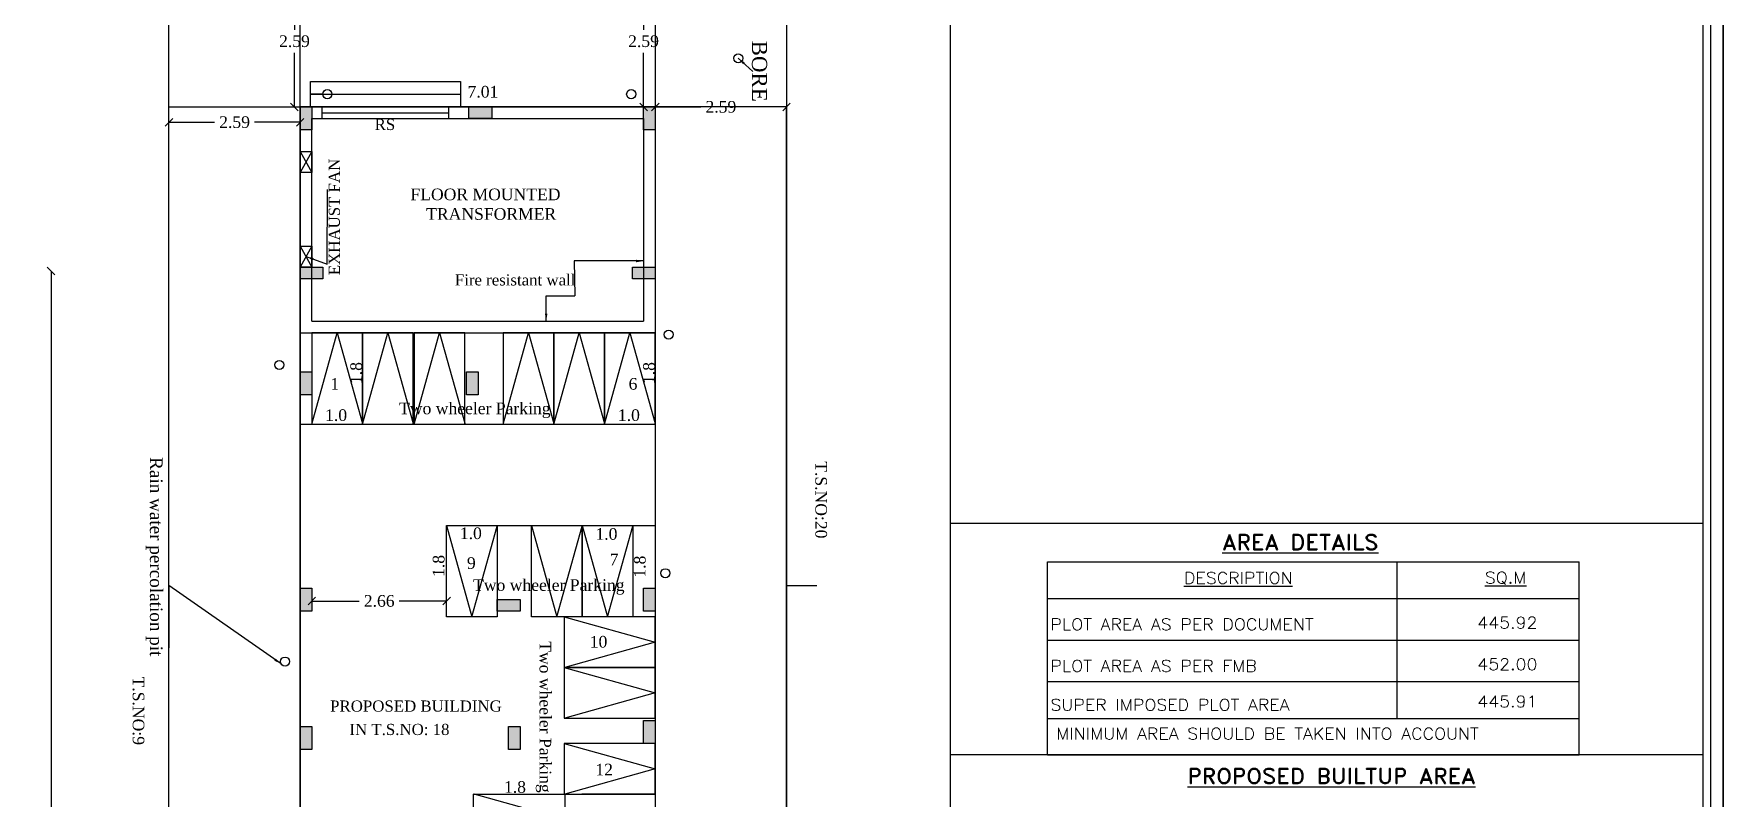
# Model space of a CAD drawing. Header units: metres. Extents: x 7608 to 7792, y -2400 to -2275.
# Drawn here: x 7714.53 to 7747.88, y -2310.96 to -2295.88 of the extents above; entities that cross this region are included whole.
import ezdxf
from ezdxf.enums import TextEntityAlignment as Align

# ---------------------------------------------------------------- set-up
doc = ezdxf.new("R2010")
doc.units = ezdxf.units.M
doc.header["$MEASUREMENT"] = 0
doc.layers.add('FLOOR-STILT', color=7, linetype='Continuous')
doc.styles.add('Isa-', font='times.ttf')
doc.styles.add('ROMAND', font='romand.shx', dxfattribs={"width": 0.75})
doc.styles.add('STYLE2', font='times.ttf')
doc.dimstyles.new('ISO-25', dxfattribs={"dimscale": 0, "dimtxt": 0.23, "dimasz": 0.15, "dimexe": 1.25, "dimexo": 0.625, "dimgap": 0.11, "dimtad": 0, "dimtih": 1, "dimtoh": 1, "dimzin": 1, "dimdsep": 46, "dimtxsty": 'STYLE2', "dimblk": 'OBLIQUE', "dimcen": 0, "dimse1": 1, "dimse2": 1, "dimclrd": 1, "dimclrt": 3, "dimadec": 0, "dimazin": 2, "dimtfac": 1, "dimtix": 1, "dimtofl": 0, "dimtmove": 0, "dimatfit": 3, "dimfxl": 0, "dimtolj": 1, "dimarcsym": 0})

# ---------------------------------------------------------------- blocks, each defined once
blk = doc.blocks.new('_Oblique')
at = {"color": 0, "linetype": 'ByBlock', "lineweight": -2}
blk.add_line((-0.5, -0.5), (0.5, 0.5), dxfattribs=at)
blk = doc.blocks.new('*D291')
at = {"color": 1, "lineweight": -2}
for p, q in [((7714.868, -2300.561), (7714.868, -2315.804)), ((7714.868, -2331.501), (7714.868, -2316.259))]:
    blk.add_line(p, q, dxfattribs=at)
at = {"layer": 'Defpoints', "color": 0}
for p in [(7711.382, -2300.561), (7711.382, -2331.501), (7714.868, -2331.501)]:
    blk.add_point(p, dxfattribs=at)
at = {"color": 1, "lineweight": -2, "xscale": 0.15, "yscale": 0.15, "zscale": 0.15}
for p, rotation in [((7714.868, -2300.561), 90), ((7714.868, -2331.501), 270)]:
    blk.add_blockref('_Oblique', p, dxfattribs=dict(at, rotation=rotation))
at = {"color": 3, "insert": (7714.868, -2316.031), "char_height": 0.23, "attachment_point": 5, "style": 'STYLE2'}
blk.add_mtext('\\A1;30.94', dxfattribs=at)
blk = doc.blocks.new('*D296')
at = {"color": 1, "lineweight": -2}
for p, q in [((7720.017, -2307.072), (7720.95, -2307.072)), ((7722.677, -2307.072), (7721.744, -2307.072))]:
    blk.add_line(p, q, dxfattribs=at)
at = {"layer": 'Defpoints', "color": 0}
for p in [(7722.677, -2307.072), (7720.017, -2307.271), (7722.677, -2307.271)]:
    blk.add_point(p, dxfattribs=at)
at = {"color": 1, "lineweight": -2, "xscale": 0.15, "yscale": 0.15, "zscale": 0.15, "rotation": 180}
blk.add_blockref('_Oblique', (7720.017, -2307.072), dxfattribs=at)
at = {"color": 1, "lineweight": -2, "xscale": 0.15, "yscale": 0.15, "zscale": 0.15}
blk.add_blockref('_Oblique', (7722.677, -2307.072), dxfattribs=at)
at = {"color": 3, "insert": (7721.347, -2307.072), "char_height": 0.23, "attachment_point": 5, "style": 'STYLE2'}
blk.add_mtext('\\A1;2.66', dxfattribs=at)
blk = doc.blocks.new('*D297')
at = {"color": 1, "lineweight": -2}
for p, q in [((7719.674, -2294.731), (7719.674, -2295.799)), ((7719.674, -2297.321), (7719.674, -2296.253))]:
    blk.add_line(p, q, dxfattribs=at)
at = {"layer": 'Defpoints', "color": 0}
for p in [(7719.674, -2294.731), (7719.787, -2294.731), (7719.787, -2297.321)]:
    blk.add_point(p, dxfattribs=at)
at = {"color": 1, "lineweight": -2, "xscale": 0.15, "yscale": 0.15, "zscale": 0.15}
for p, rotation in [((7719.674, -2294.731), 90), ((7719.674, -2297.321), 270)]:
    blk.add_blockref('_Oblique', p, dxfattribs=dict(at, rotation=rotation))
at = {"color": 3, "insert": (7719.674, -2296.026), "char_height": 0.23, "attachment_point": 5, "style": 'STYLE2'}
blk.add_mtext('\\A1;2.59', dxfattribs=at)
blk = doc.blocks.new('*D292')
at = {"color": 1, "lineweight": -2}
for p, q in [((7717.197, -2297.623), (7718.096, -2297.623)), ((7719.787, -2297.623), (7718.888, -2297.623))]:
    blk.add_line(p, q, dxfattribs=at)
at = {"layer": 'Defpoints', "color": 0}
for p in [(7717.197, -2297.321), (7719.787, -2297.321), (7717.197, -2297.623)]:
    blk.add_point(p, dxfattribs=at)
at = {"color": 1, "lineweight": -2, "xscale": 0.15, "yscale": 0.15, "zscale": 0.15, "rotation": 180}
blk.add_blockref('_Oblique', (7717.197, -2297.623), dxfattribs=at)
at = {"color": 1, "lineweight": -2, "xscale": 0.15, "yscale": 0.15, "zscale": 0.15}
blk.add_blockref('_Oblique', (7719.787, -2297.623), dxfattribs=at)
at = {"color": 3, "insert": (7718.492, -2297.623), "char_height": 0.23, "attachment_point": 5, "style": 'STYLE2'}
blk.add_mtext('\\A1;2.59', dxfattribs=at)
blk = doc.blocks.new('*D298')
at = {"color": 1, "lineweight": -2}
for p, q in [((7726.797, -2297.321), (7727.696, -2297.321)), ((7729.387, -2297.321), (7728.488, -2297.321))]:
    blk.add_line(p, q, dxfattribs=at)
at = {"layer": 'Defpoints', "color": 0}
for p in [(7726.797, -2297.321), (7729.387, -2297.321), (7729.387, -2297.321)]:
    blk.add_point(p, dxfattribs=at)
at = {"color": 1, "lineweight": -2, "xscale": 0.15, "yscale": 0.15, "zscale": 0.15, "rotation": 180}
blk.add_blockref('_Oblique', (7726.797, -2297.321), dxfattribs=at)
at = {"color": 1, "lineweight": -2, "xscale": 0.15, "yscale": 0.15, "zscale": 0.15}
blk.add_blockref('_Oblique', (7729.387, -2297.321), dxfattribs=at)
at = {"color": 3, "insert": (7728.092, -2297.321), "char_height": 0.23, "attachment_point": 5, "style": 'STYLE2'}
blk.add_mtext('\\A1;2.59', dxfattribs=at)
blk = doc.blocks.new('*D300')
at = {"color": 1, "lineweight": -2}
for p, q in [((7726.565, -2294.731), (7726.565, -2295.799)), ((7726.565, -2297.321), (7726.565, -2296.253))]:
    blk.add_line(p, q, dxfattribs=at)
at = {"layer": 'Defpoints', "color": 0}
for p in [(7726.565, -2294.731), (7726.565, -2294.731), (7726.797, -2297.321)]:
    blk.add_point(p, dxfattribs=at)
at = {"color": 1, "lineweight": -2, "xscale": 0.15, "yscale": 0.15, "zscale": 0.15}
for p, rotation in [((7726.565, -2294.731), 90), ((7726.565, -2297.321), 270)]:
    blk.add_blockref('_Oblique', p, dxfattribs=dict(at, rotation=rotation))
at = {"color": 3, "insert": (7726.565, -2296.026), "char_height": 0.23, "attachment_point": 5, "style": 'STYLE2'}
blk.add_mtext('\\A1;2.59', dxfattribs=at)

msp = doc.modelspace()

# ---------------------------------------------------------------- hatches: boundary and pattern name
h = msp.add_hatch(color=5)
h.dxf.hatch_style = 1
h.paths.add_polyline_path([(7719.78718, -2297.77095), (7720.01718, -2297.77095), (7720.01718, -2297.32095), (7719.78718, -2297.32095)])
h = msp.add_hatch(color=5)
h.dxf.hatch_style = 1
h.paths.add_polyline_path([(7723.11718, -2297.32095), (7723.11718, -2297.55095), (7723.56718, -2297.55095), (7723.56718, -2297.32095)])
h = msp.add_hatch(color=5)
h.dxf.hatch_style = 1
h.paths.add_polyline_path([(7726.56718, -2297.77095), (7726.79718, -2297.77095), (7726.79718, -2297.32095), (7726.56718, -2297.32095)])
h = msp.add_hatch(color=5)
h.dxf.hatch_style = 1
h.paths.add_polyline_path([(7719.78718, -2300.48095), (7719.78718, -2300.71095), (7720.23718, -2300.71095), (7720.23718, -2300.48095)])
h = msp.add_hatch(color=5)
h.dxf.hatch_style = 1
h.paths.add_polyline_path([(7726.34718, -2300.48095), (7726.34718, -2300.71095), (7726.79718, -2300.71095), (7726.79718, -2300.48095)])
h = msp.add_hatch(color=5)
h.dxf.hatch_style = 1
h.paths.add_polyline_path([(7719.78718, -2303.00095), (7720.01718, -2303.00095), (7720.01718, -2302.55095), (7719.78718, -2302.55095)])
h = msp.add_hatch(color=5)
h.dxf.hatch_style = 1
h.paths.add_polyline_path([(7723.06718, -2303.00095), (7723.29718, -2303.00095), (7723.29718, -2302.55095), (7723.06718, -2302.55095)])
h = msp.add_hatch(color=5)
h.dxf.hatch_style = 1
h.paths.add_polyline_path([(7719.78718, -2307.27095), (7720.01718, -2307.27095), (7720.01718, -2306.82095), (7719.78718, -2306.82095)])
h = msp.add_hatch(color=5)
h.dxf.hatch_style = 1
h.paths.add_polyline_path([(7726.56718, -2307.27095), (7726.79718, -2307.27095), (7726.79718, -2306.82095), (7726.56718, -2306.82095)])
h = msp.add_hatch(color=5)
h.dxf.hatch_style = 1
h.paths.add_polyline_path([(7723.67718, -2307.04095), (7723.67718, -2307.27095), (7724.12718, -2307.27095), (7724.12718, -2307.04095)])
h = msp.add_hatch(color=5)
h.dxf.hatch_style = 1
h.paths.add_polyline_path([(7726.56718, -2309.88095), (7726.79718, -2309.88095), (7726.79718, -2309.43095), (7726.56718, -2309.43095)])
h = msp.add_hatch(color=5)
h.dxf.hatch_style = 1
h.paths.add_polyline_path([(7719.78718, -2310.00095), (7720.01718, -2310.00095), (7720.01718, -2309.55095), (7719.78718, -2309.55095)])
h = msp.add_hatch(color=5)
h.dxf.hatch_style = 1
h.paths.add_polyline_path([(7723.89718, -2310.00095), (7724.12718, -2310.00095), (7724.12718, -2309.55095), (7723.89718, -2309.55095)])

# ---------------------------------------------------------------- linework, layer by layer
at = {"color": 2}
for p, q in [((7732.61609, -2275.62286), (7732.61609, -2306.90011)), ((7720.21974, -2297.55095), (7720.21974, -2297.32095)), ((7720.21974, -2297.43595), (7722.71974, -2297.43595)), ((7722.71974, -2297.55095), (7722.71974, -2297.32095)), ((7720.01718, -2298.19869), (7719.78718, -2298.61277)), ((7719.78718, -2298.19869), (7720.01718, -2298.61277)), ((7720.01718, -2300.06688), (7719.78718, -2300.48095)), ((7719.78718, -2300.06688), (7720.01718, -2300.48095)), ((7719.78718, -2303.58095), (7726.79718, -2303.58095)), ((7722.67718, -2305.58095), (7726.79718, -2305.58095))]:
    msp.add_line(p, q, dxfattribs=at)
at = {"color": 4}
for p, q in [((7732.61609, -2275.62286), (7732.61609, -2334.82229)), ((7732.61609, -2305.53217), (7747.47877, -2305.53217))]:
    msp.add_line(p, q, dxfattribs=at)
for p, q in [((7720.01718, -2297.55095), (7726.56718, -2297.55095)), ((7720.01718, -2301.55095), (7720.01718, -2297.55095)), ((7726.56718, -2297.55095), (7726.56718, -2301.55095)), ((7719.78718, -2301.78095), (7726.79718, -2301.78095)), ((7720.01718, -2301.55095), (7726.56718, -2301.55095)), ((7726.79718, -2310.88095), (7725.34718, -2310.88095)), ((7725.39718, -2310.88095), (7726.56718, -2310.88095))]:
    msp.add_line(p, q)
at = {"color": 2, "lineweight": 25}
for p, q in [((7741.43368, -2306.2968), (7741.43368, -2309.3921)), ((7734.54286, -2307.02517), (7745.03365, -2307.02517)), ((7734.54286, -2307.02517), (7745.03365, -2307.02517)), ((7741.43368, -2307.11608), (7741.43368, -2308.66055)), ((7734.54286, -2307.84127), (7745.03365, -2307.84127)), ((7734.54286, -2308.66055), (7745.03365, -2308.66055)), ((7734.54286, -2309.3921), (7745.03365, -2309.3921)), ((7734.54286, -2310.1089), (7745.03365, -2310.1089))]:
    msp.add_line(p, q, dxfattribs=at)
at = {"color": 7}
msp.add_line((7729.38718, -2306.76863), (7729.98521, -2306.76863), dxfattribs=at)
at = {"color": 4}
for points in [[(7654.99647, -2275.22286), (7747.87877, -2275.22286), (7747.87877, -2335.22229), (7654.99647, -2335.22229)], [(7655.24647, -2275.47286), (7747.62877, -2275.47286), (7747.62877, -2334.97229), (7655.24647, -2334.97229)], [(7655.39647, -2275.62286), (7747.47877, -2275.62286), (7747.47877, -2334.82229), (7655.39647, -2334.82229)]]:
    msp.add_lwpolyline(points, close=True, dxfattribs=at)
at = {"color": 7}
for points in [[(7717.19718, -2294.73095), (7729.38718, -2294.73095), (7729.38718, -2331.31095), (7717.19718, -2331.31095)], [(7719.78718, -2297.32095), (7726.79718, -2297.32095), (7726.79718, -2328.26095), (7719.78718, -2328.26095)]]:
    msp.add_lwpolyline(points, close=True, dxfattribs=at)
at = {"linetype": 'ByBlock'}
msp.add_lwpolyline([(7729.38718, -2331.31095), (7717.19719, -2331.31095), (7717.19719, -2294.73095), (7729.38718, -2294.73095)], close=True, dxfattribs=at)
at = {"color": 11}
msp.add_lwpolyline([(7719.78718, -2294.73095), (7726.79718, -2294.73095), (7726.79718, -2297.32095), (7719.78718, -2297.32095)], close=True, dxfattribs=at)
at = {"color": 2}
for points in [[(7720.21974, -2297.07095), (7719.98974, -2297.07095), (7719.98974, -2296.82095), (7722.71974, -2296.82095), (7722.94974, -2296.82095), (7722.94974, -2297.07095)], [(7720.23454, -2297.32095), (7719.98974, -2297.32095), (7719.98974, -2297.07095), (7722.71974, -2297.07095), (7722.94974, -2297.07095), (7722.94974, -2297.32095)]]:
    msp.add_lwpolyline(points, dxfattribs=at)
at = {"color": 171}
msp.add_lwpolyline([(7717.19718, -2297.32095), (7719.78718, -2297.32095), (7719.78718, -2328.26095), (7717.19718, -2328.26095)], close=True, dxfattribs=at)
at = {"color": 1}
msp.add_lwpolyline([(7719.78718, -2297.32095), (7726.79718, -2297.32095), (7726.79718, -2328.26095), (7719.78718, -2328.26095)], close=True, dxfattribs=at)
at = {"color": 140}
msp.add_lwpolyline([(7719.78718, -2297.32095), (7726.79718, -2297.32095), (7726.79718, -2328.26095), (7719.78718, -2328.26095)], close=True, dxfattribs=at)
at = {"color": 5}
for points in [[(7719.78718, -2297.32095), (7720.01718, -2297.32095), (7720.01718, -2297.77095), (7719.78718, -2297.77095)], [(7723.56718, -2297.32095), (7723.56718, -2297.55095), (7723.11718, -2297.55095), (7723.11718, -2297.32095)], [(7726.56718, -2297.32095), (7726.79718, -2297.32095), (7726.79718, -2297.77095), (7726.56718, -2297.77095)], [(7720.23718, -2300.48095), (7720.23718, -2300.71095), (7719.78718, -2300.71095), (7719.78718, -2300.48095)], [(7726.79718, -2300.48095), (7726.79718, -2300.71095), (7726.34718, -2300.71095), (7726.34718, -2300.48095)], [(7719.78718, -2302.55095), (7720.01718, -2302.55095), (7720.01718, -2303.00095), (7719.78718, -2303.00095)], [(7723.06718, -2302.55095), (7723.29718, -2302.55095), (7723.29718, -2303.00095), (7723.06718, -2303.00095)], [(7719.78718, -2306.82095), (7720.01718, -2306.82095), (7720.01718, -2307.27095), (7719.78718, -2307.27095)], [(7726.56718, -2306.82095), (7726.79718, -2306.82095), (7726.79718, -2307.27095), (7726.56718, -2307.27095)], [(7724.12718, -2307.04095), (7724.12718, -2307.27095), (7723.67718, -2307.27095), (7723.67718, -2307.04095)], [(7726.56718, -2309.43095), (7726.79718, -2309.43095), (7726.79718, -2309.88095), (7726.56718, -2309.88095)], [(7719.78718, -2309.55095), (7720.01718, -2309.55095), (7720.01718, -2310.00095), (7719.78718, -2310.00095)], [(7723.89718, -2309.55095), (7724.12718, -2309.55095), (7724.12718, -2310.00095), (7723.89718, -2310.00095)]]:
    msp.add_lwpolyline(points, close=True, dxfattribs=at)
at = {"color": 102}
msp.add_lwpolyline([(7726.79718, -2328.26095), (7729.38718, -2328.26095), (7729.38718, -2297.32095), (7726.79718, -2297.32095)], close=True, dxfattribs=at)
at = {"color": 2}
for points in [[(7719.78718, -2298.19869), (7720.01718, -2298.19869), (7720.01718, -2298.61277), (7719.78718, -2298.61277)], [(7719.78718, -2300.06688), (7720.01718, -2300.06688), (7720.01718, -2300.48095), (7719.78718, -2300.48095)], [(7722.01718, -2301.78095), (7721.01718, -2301.78095), (7721.01718, -2303.58095), (7722.01718, -2303.58095)], [(7723.04023, -2301.77872), (7722.04023, -2301.77872), (7722.04023, -2303.57872), (7723.04023, -2303.57872)], [(7724.79718, -2301.78095), (7723.79718, -2301.78095), (7723.79718, -2303.58095), (7724.79718, -2303.58095)], [(7725.79718, -2301.78095), (7724.79718, -2301.78095), (7724.79718, -2303.58095), (7725.79718, -2303.58095)], [(7726.79718, -2301.78095), (7725.79718, -2301.78095), (7725.79718, -2303.58095), (7726.79718, -2303.58095)], [(7723.67718, -2307.38095), (7722.67718, -2307.38095), (7722.67718, -2305.58095), (7723.67718, -2305.58095)], [(7725.35401, -2307.38095), (7724.35401, -2307.38095), (7724.35401, -2305.58095), (7725.35401, -2305.58095)], [(7726.35401, -2307.38095), (7725.35401, -2307.38095), (7725.35401, -2305.58095), (7726.35401, -2305.58095)], [(7726.79718, -2308.38095), (7726.79718, -2307.38095), (7724.99718, -2307.38095), (7724.99718, -2308.38095)], [(7726.79718, -2309.38095), (7726.79718, -2308.38095), (7724.99718, -2308.38095), (7724.99718, -2309.38095)], [(7726.79718, -2310.88095), (7726.79718, -2309.88095), (7724.99718, -2309.88095), (7724.99718, -2310.88095)], [(7725.01092, -2310.88095), (7725.01092, -2311.88095), (7723.21092, -2311.88095), (7723.21092, -2310.88095)]]:
    msp.add_lwpolyline(points, close=True, dxfattribs=at)
at = {"color": 2, "linetype": 'Continuous'}
msp.add_lwpolyline([(7721.01718, -2301.78095), (7720.01718, -2301.78095), (7720.01718, -2303.58095), (7721.01718, -2303.58095)], close=True, dxfattribs=at)
for points in [[(7720.01718, -2303.58095), (7720.51718, -2301.78095), (7721.01718, -2303.56722), (7721.01718, -2303.58095)], [(7721.01718, -2303.58095), (7721.51718, -2301.78095), (7722.01718, -2303.56722), (7722.01718, -2303.58095)], [(7722.04023, -2303.57872), (7722.54023, -2301.77872), (7723.04023, -2303.56498), (7723.04023, -2303.57872)], [(7723.79718, -2303.58095), (7724.29718, -2301.78095), (7724.79718, -2303.56722), (7724.79718, -2303.58095)], [(7724.79718, -2303.58095), (7725.29718, -2301.78095), (7725.79718, -2303.56722), (7725.79718, -2303.58095)], [(7725.79718, -2303.58095), (7726.29718, -2301.78095), (7726.79718, -2303.56722), (7726.79718, -2303.58095)], [(7722.67718, -2305.58095), (7723.17718, -2307.38095), (7723.67718, -2305.59469), (7723.67718, -2305.58095)], [(7724.35401, -2305.58095), (7724.85401, -2307.38095), (7725.35401, -2305.59469), (7725.35401, -2305.58095)], [(7725.35401, -2305.58095), (7725.85401, -2307.38095), (7726.35401, -2305.59469), (7726.35401, -2305.58095)], [(7724.99718, -2307.38095), (7726.79718, -2307.88095), (7725.01092, -2308.38095), (7724.99718, -2308.38095)], [(7724.99718, -2308.38095), (7726.79718, -2308.88095), (7725.01092, -2309.38095), (7724.99718, -2309.38095)], [(7724.99718, -2309.88095), (7726.79718, -2310.38095), (7725.01092, -2310.88095), (7724.99718, -2310.88095)], [(7723.21092, -2311.88095), (7725.01092, -2311.38095), (7723.22466, -2310.88095), (7723.21092, -2310.88095)]]:
    msp.add_lwpolyline(points)
at = {"color": 2, "lineweight": 25}
for points in [[(7734.54286, -2310.1089), (7734.54286, -2306.2968)], [(7734.54286, -2306.2968), (7745.03365, -2306.2968)], [(7745.03365, -2310.1089), (7745.03365, -2306.2968)], [(7747.47877, -2310.1089), (7732.61609, -2310.1089)]]:
    msp.add_lwpolyline(points, dxfattribs=at)
at = {"color": 1, "lineweight": 25}
for centre, radius in [((7728.43487, -2296.36066), 0.08793), ((7720.32121, -2297.06896), 0.08941), ((7720.32121, -2297.06896), 0.08941), ((7726.32121, -2297.06896), 0.08941), ((7726.32121, -2297.06896), 0.08941), ((7727.06032, -2301.81327), 0.08941), ((7727.06032, -2301.81327), 0.08941), ((7719.3736, -2302.41174), 0.08941), ((7719.3736, -2302.41174), 0.08941), ((7726.99456, -2306.52263), 0.08941), ((7726.99456, -2306.52263), 0.08941), ((7719.48885, -2308.26588), 0.08941), ((7719.48885, -2308.26588), 0.08941)]:
    msp.add_circle(centre, radius, dxfattribs=at)
at = {"layer": 'FLOOR-STILT', "color": 64}
msp.add_lwpolyline([(7654.99647, -2335.22229), (7747.87877, -2335.22229), (7747.87877, -2275.22286), (7654.99647, -2275.22286)], close=True, dxfattribs=at)

# ---------------------------------------------------------------- texts
at = {"color": 3}
for s, height, rotation, style, p in [('BORE', 0.3, 270, 'STYLE2', (7728.70508, -2296.01186)), ('EXHAUST FAN', 0.22, 90, 'Isa-', (7720.57008, -2300.64149))]:
    msp.add_text(s, height=height, rotation=rotation, dxfattribs=dict(at, style=style)).set_placement(p)
at = {"color": 3, "style": 'Isa-'}
for s, p in [('RS', (7721.25669, -2297.7766)), ('Fire resistant wall', (7722.83944, -2300.84387)), ('PROPOSED BUILDING', (7720.37845, -2309.25472)), ('IN T.S.NO: 18', (7720.75912, -2309.71613))]:
    msp.add_text(s, height=0.22, dxfattribs=at).set_placement(p)
at = {"color": 6, "style": 'Isa-'}
for s, p in [('FLOOR MOUNTED', (7721.96305, -2299.16187)), ('TRANSFORMER', (7722.2739, -2299.54851)), ('1', (7720.38266, -2302.90146)), ('6', (7726.27017, -2302.90138)), ('Two wheeler Parking', (7721.73955, -2303.38516)), ('1.0', (7720.27887, -2303.51813)), ('1.0', (7726.05887, -2303.51813)), ('1.0', (7722.93887, -2305.84953)), ('1.0', (7725.61569, -2305.86327)), ('7', (7725.89692, -2306.36501)), ('9', (7723.07829, -2306.43807)), ('Two wheeler Parking', (7723.19998, -2306.871)), ('10', (7725.5034, -2307.99072)), ('12', (7725.61451, -2310.51356)), ('1.8', (7723.80977, -2310.85661))]:
    msp.add_text(s, height=0.23, dxfattribs=at).set_placement(p)
for s, rotation, p in [('1.8', 89.274326, (7721.00266, -2302.79093)), ('1.8', 89.274326, (7726.78266, -2302.79093)), ('1.8', 89.274326, (7722.63034, -2306.5978)), ('1.8', 89.274326, (7726.60128, -2306.61154)), ('Two wheeler Parking', 270, (7724.5125, -2307.86486))]:
    msp.add_text(s, height=0.23, rotation=rotation, dxfattribs=at).set_placement(p)
at = {"color": 4, "style": 'Isa-'}
msp.add_text('Rain water percolation pit', height=0.25, rotation=270, dxfattribs=at).set_placement((7716.82109, -2304.2324))
at = {"color": 4, "lineweight": 25, "style": 'ROMAND', "width": 1.1}
for s, height, p in [('%%uAREA DETAILS', 0.3, (7737.99077, -2306.05981)), ('%%UDESCRIPTION', 0.2286, (7737.2342, -2306.73073)), ('%%USQ.M', 0.2286, (7743.17339, -2306.72467)), ('PLOT AREA AS PER DOCUMENT', 0.2286, (7734.59815, -2307.64664)), ('PLOT AREA AS PER FMB', 0.2286, (7734.59815, -2308.46592)), ('SUPER IMPOSED PLOT AREA', 0.2286, (7734.59815, -2309.23464)), ('MINIMUM AREA SHOULD BE TAKEN INTO ACCOUNT', 0.2286, (7734.71351, -2309.80478)), ('%%UPROPOSED BUILTUP AREA', 0.3, (7737.30412, -2310.67617))]:
    msp.add_text(s, height=height, dxfattribs=at).set_placement(p)
at = {"color": 6, "lineweight": 25, "style": 'ROMAND', "width": 1.1}
for s, p in [('445.92', (7744.21089, -2307.61462)), ('452.00', (7744.21089, -2308.4339))]:
    msp.add_text(s, height=0.2286, dxfattribs=at).set_placement(p, align=Align.RIGHT)
at = {"color": 4, "lineweight": 25, "style": 'ROMAND', "width": 1.1}
msp.add_text('445.91', height=0.2286, dxfattribs=at).set_placement((7744.21089, -2309.16903), align=Align.RIGHT)
at = {"color": 3, "insert": (7723.39505, -2297.02376), "char_height": 0.23, "attachment_point": 5, "style": 'STYLE2'}
msp.add_mtext('\\A1;7.01', dxfattribs=at)
at = {"color": 3, "char_height": 0.23, "attachment_point": 5, "rotation": 270, "style": 'STYLE2'}
for s, insert in [('\\A1;T.S.NO:20', (7730.06966, -2305.07478)), ('\\A1;T.S.NO:9', (7716.59344, -2309.23815))]:
    msp.add_mtext(s, dxfattribs=dict(at, insert=insert))

# ---------------------------------------------------------------- dimensions: what is measured, and where the dimension line sits
at = {"color": 7}
for base, p1, p2, picture, middle in [((7719.67403, -2294.73095), (7719.78718, -2297.32095), (7719.78718, -2294.73095), '*D297', (7719.67403, -2296.02595)), ((7726.56538, -2294.73095), (7726.79718, -2297.32095), (7726.56538, -2294.73095), '*D300', (7726.56538, -2296.02595)), ((7714.86821, -2331.50125), (7711.38207, -2300.56125), (7711.38207, -2331.50125), '*D291', (7714.86821, -2316.03125))]:
    dim = msp.add_linear_dim(base=base, p1=p1, p2=p2, angle=90, dimstyle='ISO-25', override={"dimscale": 1}, dxfattribs=at)
    dim.commit()
    dim.dimension.update_dxf_attribs({"geometry": picture, "text_midpoint": middle})
for base, p1, p2, picture, middle in [((7729.38718, -2297.32095), (7726.79718, -2297.32095), (7729.38718, -2297.32095), '*D298', (7728.09218, -2297.32095)), ((7717.19718, -2297.62338), (7719.78718, -2297.32095), (7717.19718, -2297.32095), '*D292', (7718.49218, -2297.62338))]:
    dim = msp.add_linear_dim(base=base, p1=p1, p2=p2, dimstyle='ISO-25', override={"dimscale": 1}, dxfattribs=at)
    dim.commit()
    dim.dimension.update_dxf_attribs({"geometry": picture, "text_midpoint": middle})
at = {"color": 2}
dim = msp.add_linear_dim(base=(7722.67718, -2307.07174), p1=(7720.01718, -2307.27095), p2=(7722.67718, -2307.27095), dimstyle='ISO-25', override={"dimscale": 1}, dxfattribs=at)
dim.commit()
dim.dimension.update_dxf_attribs({"geometry": '*D296', "text_midpoint": (7721.34718, -2307.07174)})

# ---------------------------------------------------------------- leaders
msp.add_leader([(7728.43487, -2296.36066), (7728.7253, -2296.62197)], dimstyle='ISO-25', override={"dimscale": 1})
for points in [[(7719.90218, -2300.27391), (7720.32006, -2300.42315), (7720.32378, -2298.95339)], [(7726.56718, -2300.36136), (7725.19589, -2300.36136), (7725.20694, -2301.0458)], [(7724.64365, -2301.55095), (7724.64365, -2301.0458), (7725.20694, -2301.0458)]]:
    msp.add_leader(points, dimstyle='ISO-25', override={"dimscale": 1}, dxfattribs=at)
at = {"color": 7}
msp.add_leader([(7719.41451, -2308.31433), (7717.19588, -2306.76768), (7717.19588, -2307.99872)], dimstyle='ISO-25', override={"dimscale": 1}, dxfattribs=at)

doc.saveas('drawing.dxf')
